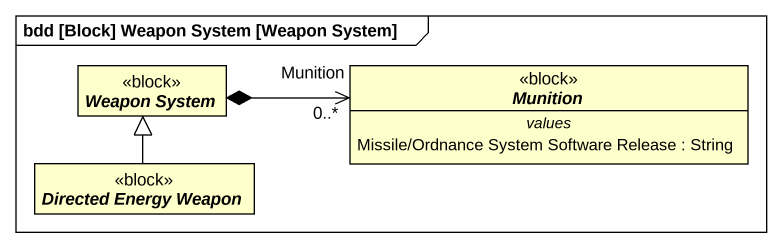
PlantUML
@startuml
mainframe bdd [Block] Weapon System [Weapon System]
hide circle
hide empty members
abstract class "Weapon System" as Weapon_System <<block>>
abstract class Munition <<block>> {
  -- values --
  Missile/Ordnance System Software Release : String
}
abstract class "Directed Energy Weapon" as Directed_Energy_Weapon <<block>>
Weapon_System *-right-> "Munition\n0..*" Munition
Directed_Energy_Weapon -up-|> Weapon_System
@enduml
